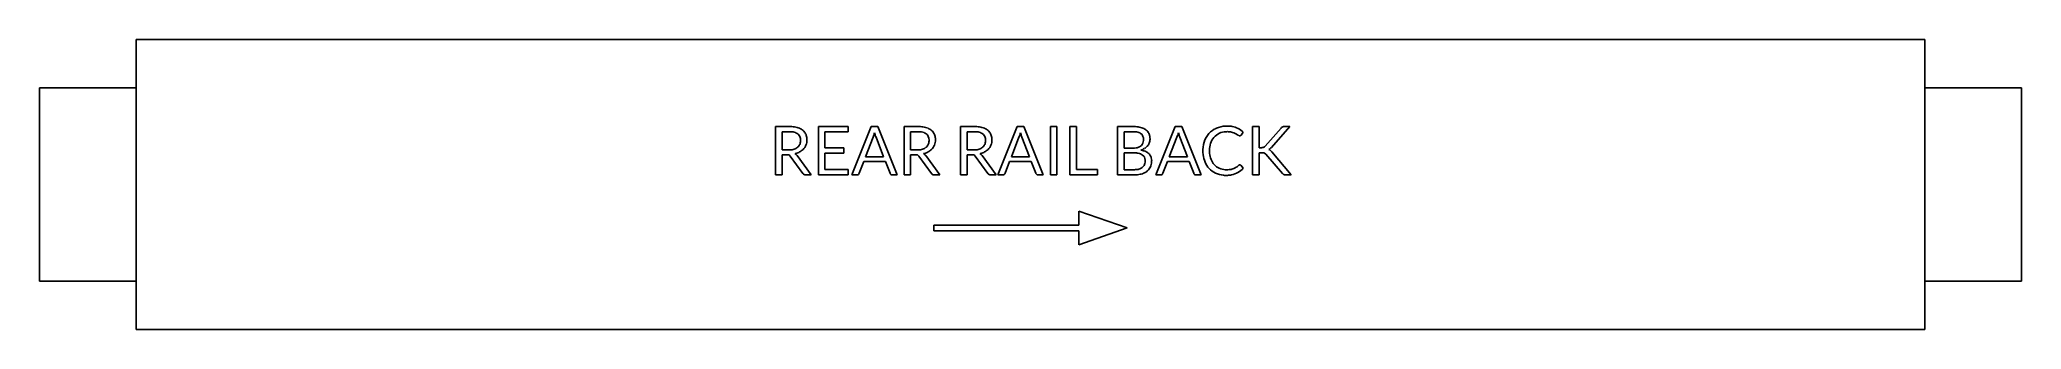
# Model space of a CAD drawing. Header units: millimetres. Extents: x 0 to 410, y 0 to 60.
import ezdxf

# ---------------------------------------------------------------- set-up
doc = ezdxf.new("R2010")
doc.units = ezdxf.units.MM
for name, color, linetype in [('LABEL', 7, 'Continuous'), ('OUTLINE', 7, 'Continuous'), ('POCKET_D15', 7, 'Continuous')]:
    doc.layers.add(name, color=color, linetype=linetype)

msp = doc.modelspace()

# ---------------------------------------------------------------- linework, layer by layer
at = {"layer": 'LABEL'}
for p, q in [((152.26, 32), (152.26, 42)), ((152.26, 42), (155.08, 42)), ((161.11, 32), (161.11, 42)), ((161.11, 42), (167.27, 42)), ((167.27, 42), (167.27, 40.9)), ((168.07, 32), (172.07, 42)), ((172.07, 42), (173.44, 42)), ((173.44, 42), (177.44, 32)), ((178.85, 32), (178.85, 42)), ((178.85, 42), (181.67, 42)), ((190.53, 32), (190.53, 42)), ((190.53, 42), (193.35, 42)), ((198.23, 32), (202.23, 42)), ((202.23, 42), (203.6, 42)), ((203.6, 42), (207.6, 32)), ((209.12, 32), (209.12, 42)), ((209.12, 42), (210.47, 42)), ((210.47, 42), (210.47, 32)), ((213.15, 32), (213.15, 42)), ((213.15, 42), (214.5, 42)), ((214.5, 42), (214.5, 33.14)), ((223.02, 32), (223.02, 42)), ((223.02, 42), (226.21, 42)), ((230.9, 32), (234.9, 42)), ((234.9, 42), (236.28, 42)), ((236.28, 42), (240.28, 32)), ((250.95, 32), (250.95, 42)), ((250.95, 42), (252.29, 42)), ((252.29, 42), (252.29, 37.62)), ((253.52, 37.91), (256.85, 41.68)), ((258.66, 42), (254.85, 37.69)), ((257.51, 42), (258.66, 42)), ((155.08, 40.93), (153.6, 40.93)), ((153.6, 40.93), (153.6, 37.16)), ((153.6, 37.16), (155.02, 37.16)), ((167.27, 40.9), (162.47, 40.9)), ((162.47, 40.9), (162.47, 37.58)), ((162.47, 37.58), (166.35, 37.58)), ((166.35, 37.58), (166.35, 36.52)), ((172.46, 39.77), (170.89, 35.71)), ((174.62, 35.71), (173.05, 39.78)), ((181.67, 40.93), (180.19, 40.93)), ((180.19, 40.93), (180.19, 37.16)), ((180.19, 37.16), (181.61, 37.16)), ((193.35, 40.93), (191.87, 40.93)), ((191.87, 40.93), (191.87, 37.16)), ((191.87, 37.16), (193.29, 37.16)), ((202.62, 39.77), (201.05, 35.71)), ((204.78, 35.71), (203.21, 39.78)), ((226.21, 40.93), (224.37, 40.93)), ((224.37, 40.93), (224.37, 37.52)), ((224.37, 37.52), (226.16, 37.52)), ((235.29, 39.77), (233.72, 35.71)), ((237.46, 35.71), (235.89, 39.78)), ((249.01, 40.84), (248.57, 40.22)), ((252.29, 37.62), (252.8, 37.62)), ((153.6, 36.17), (153.6, 32)), ((154.63, 36.17), (153.6, 36.17)), ((157.9, 32.29), (155.31, 35.86)), ((156.73, 35.97), (159.65, 32)), ((166.35, 36.52), (162.47, 36.52)), ((162.47, 36.52), (162.47, 33.1)), ((162.47, 33.1), (167.27, 33.1)), ((167.27, 33.1), (167.27, 32)), ((170.51, 34.74), (169.58, 32.32)), ((175, 34.74), (170.51, 34.74)), ((170.89, 35.71), (174.62, 35.71)), ((175.94, 32.32), (175, 34.74)), ((180.19, 36.17), (180.19, 32)), ((181.22, 36.17), (180.19, 36.17)), ((184.49, 32.29), (181.89, 35.86)), ((183.32, 35.97), (186.24, 32)), ((191.87, 36.17), (191.87, 32)), ((192.9, 36.17), (191.87, 36.17)), ((196.17, 32.29), (193.58, 35.86)), ((195, 35.97), (197.92, 32)), ((200.67, 34.74), (199.74, 32.32)), ((205.16, 34.74), (200.67, 34.74)), ((201.05, 35.71), (204.78, 35.71)), ((206.1, 32.32), (205.16, 34.74)), ((214.5, 33.14), (218.83, 33.14)), ((218.83, 33.14), (218.83, 32)), ((224.37, 36.56), (224.37, 33.07)), ((226.53, 36.56), (224.37, 36.56)), ((224.37, 33.07), (226.54, 33.07)), ((233.35, 34.74), (232.41, 32.32)), ((237.83, 34.74), (233.35, 34.74)), ((233.72, 35.71), (237.46, 35.71)), ((238.77, 32.32), (237.83, 34.74)), ((248.5, 33.97), (249.03, 33.4)), ((252.91, 36.58), (252.29, 36.58)), ((252.29, 36.58), (252.29, 32)), ((257.14, 32.29), (253.69, 36.26)), ((254.95, 36.74), (258.93, 32)), ((153.6, 32), (152.26, 32)), ((159.65, 32), (158.45, 32)), ((167.27, 32), (161.11, 32)), ((169.12, 32), (168.07, 32)), ((177.44, 32), (176.4, 32)), ((180.19, 32), (178.85, 32)), ((186.24, 32), (185.03, 32)), ((191.87, 32), (190.53, 32)), ((197.92, 32), (196.72, 32)), ((199.28, 32), (198.23, 32)), ((207.6, 32), (206.56, 32)), ((210.47, 32), (209.12, 32)), ((218.83, 32), (213.15, 32)), ((226.56, 32), (223.02, 32)), ((231.95, 32), (230.9, 32)), ((240.28, 32), (239.23, 32)), ((252.29, 32), (250.95, 32)), ((258.93, 32), (257.76, 32)), ((215, 21.6), (185, 21.6)), ((185, 21.6), (185, 20.4)), ((225, 21), (215, 24.5)), ((215, 24.5), (215, 21.6)), ((215, 17.5), (225, 21)), ((185, 20.4), (215, 20.4)), ((215, 20.4), (215, 17.5))]:
    msp.add_line(p, q, dxfattribs=at)
for centre, radius, start, end in [((155.08, 33.94), 8.06, 82.2738, 90), ((155.62, 37.93), 4.04, 66.912, 82.2738), ((156.09, 39.02), 2.85, 49.378, 66.912), ((156.54, 39.54), 2.16, 26.4233, 49.378), ((181.67, 33.94), 8.06, 82.2738, 90), ((182.21, 37.93), 4.04, 66.912, 82.2738), ((182.68, 39.02), 2.85, 49.378, 66.912), ((183.13, 39.54), 2.16, 26.4233, 49.378), ((193.35, 33.94), 8.06, 82.2738, 90), ((193.89, 37.93), 4.04, 66.912, 82.2738), ((194.36, 39.02), 2.85, 49.378, 66.912), ((194.81, 39.54), 2.16, 26.4233, 49.378), ((226.21, 34.02), 7.98, 82.4574, 90), ((226.73, 37.96), 4.01, 67.5155, 82.4574), ((227.21, 39.12), 2.75, 50.3568, 67.5155), ((227.7, 39.72), 1.98, 26.6293, 50.3568), ((245.24, 37.56), 4.47, 119.6254, 144.5996), ((245.55, 37.01), 5.09, 97.6338, 119.6254), ((245.71, 35.83), 6.28, 89.2198, 97.6338), ((245.72, 36.5), 5.61, 79.8062, 89.2198), ((245.96, 37.84), 4.26, 62.1899, 79.8062), ((245.69, 37.33), 4.83, 46.6555, 62.1899), ((257.85, 40.8), 1.34, 126.5661, 138.6522), ((257.43, 41.36), 0.632, 101.3099, 126.5661), ((257.48, 41.12), 0.879, 94.6477, 101.3099), ((257.51, 40.74), 1.26, 90, 94.6477), ((155.02, 41.25), 4.1, 270, 282.0517), ((155.08, 35.39), 5.54, 85.8797, 90), ((155.21, 37.15), 3.78, 79.8434, 85.8797), ((155.35, 37.95), 2.97, 69.6942, 79.8434), ((155.42, 39.4), 2.2, 282.0517, 304.296), ((155.78, 39.1), 1.73, 52.4314, 69.6942), ((155.69, 39), 1.71, 304.296, 329.1195), ((155.97, 39.34), 1.43, 15.8966, 52.4314), ((155.8, 39.48), 3.09, 293.8765, 308.8795), ((155.57, 39.07), 1.86, 329.1195, 352.0232), ((155.19, 39.12), 2.24, 352.0232, 15.8966), ((156.07, 39.15), 2.66, 308.8795, 332.5326), ((155.98, 39.19), 2.77, 332.5326, 355.3331), ((156.2, 39.37), 2.54, 8.6558, 26.4233), ((155.35, 39.25), 3.4, 355.3331, 8.6558), ((166.86, 41.93), 6, 338.9625, 343.7029), ((151.24, 46.49), 22.27, 343.7029, 344.9816), ((183.95, 43.63), 11.56, 194.5345, 196.9864), ((178.12, 41.85), 5.47, 196.9864, 202.1663), ((181.61, 41.25), 4.1, 270, 282.0517), ((181.67, 35.39), 5.54, 85.8797, 90), ((181.8, 37.15), 3.78, 79.8434, 85.8797), ((181.94, 37.95), 2.97, 69.6942, 79.8434), ((182, 39.4), 2.2, 282.0517, 304.296), ((182.37, 39.1), 1.73, 52.4314, 69.6942), ((182.28, 39), 1.71, 304.296, 329.1195), ((182.55, 39.34), 1.43, 15.8966, 52.4314), ((182.39, 39.48), 3.09, 293.8765, 308.8795), ((182.15, 39.07), 1.86, 329.1195, 352.0232), ((181.78, 39.12), 2.24, 352.0232, 15.8966), ((182.66, 39.15), 2.66, 308.8795, 332.5326), ((182.57, 39.19), 2.77, 332.5326, 355.3331), ((182.79, 39.37), 2.54, 8.6558, 26.4233), ((181.94, 39.25), 3.4, 355.3331, 8.6558), ((193.29, 41.25), 4.1, 270, 282.0517), ((193.35, 35.39), 5.54, 85.8797, 90), ((193.48, 37.15), 3.78, 79.8434, 85.8797), ((193.62, 37.95), 2.97, 69.6942, 79.8434), ((193.69, 39.4), 2.2, 282.0517, 304.296), ((194.05, 39.1), 1.73, 52.4314, 69.6942), ((193.96, 39), 1.71, 304.296, 329.1195), ((194.23, 39.34), 1.43, 15.8966, 52.4314), ((194.07, 39.48), 3.09, 293.8765, 308.8795), ((193.84, 39.07), 1.86, 329.1195, 352.0232), ((193.46, 39.12), 2.24, 352.0232, 15.8966), ((194.34, 39.15), 2.66, 308.8795, 332.5326), ((194.25, 39.19), 2.77, 332.5326, 355.3331), ((194.47, 39.37), 2.54, 8.6558, 26.4233), ((193.62, 39.25), 3.4, 355.3331, 8.6558), ((197.02, 41.93), 6, 338.9625, 343.7029), ((181.4, 46.49), 22.27, 343.7029, 344.9816), ((214.11, 43.63), 11.56, 194.5345, 196.9864), ((208.28, 41.85), 5.47, 196.9864, 202.1663), ((226.16, 41.84), 4.32, 270, 279.4036), ((226.21, 35.34), 5.59, 86.112, 90), ((226.34, 37.24), 3.69, 80.2307, 86.112), ((226.48, 39.89), 2.34, 279.4036, 296.6801), ((226.47, 38.03), 2.89, 71.4407, 80.2307), ((226.88, 39.24), 1.61, 55.7542, 71.4407), ((226.78, 39.3), 1.69, 296.6801, 314.6435), ((227.09, 39.55), 1.24, 29.9161, 55.7542), ((226.78, 40.61), 3.63, 287.1619, 299.1201), ((226.91, 32.37), 4.86, 70.2686, 78.8305), ((227.03, 39.05), 1.33, 314.6435, 337.3354), ((226.77, 39.37), 1.6, 9.8658, 29.9161), ((226.67, 39.2), 1.72, 337.3354, 356.0622), ((226.05, 39.24), 2.34, 356.0622, 9.8658), ((227.34, 39.62), 2.49, 299.1201, 316.4783), ((227.63, 34.38), 2.73, 55.0952, 70.2686), ((227.61, 39.36), 2.12, 316.4783, 338.636), ((227.42, 39.57), 2.29, 11.0247, 26.6293), ((227.53, 39.39), 2.2, 338.636, 360), ((226.48, 39.39), 3.25, 360, 11.0247), ((229.69, 41.93), 6, 338.9625, 343.7029), ((214.08, 46.49), 22.27, 343.7029, 344.9816), ((246.78, 43.63), 11.56, 194.5345, 196.9864), ((240.95, 41.85), 5.47, 196.9864, 202.1663), ((247.27, 36.97), 6.61, 168.8031, 186.8986), ((245.6, 37.3), 4.91, 144.5996, 168.8031), ((247.61, 36.97), 5.57, 167.49, 182.114), ((245.83, 37.37), 3.74, 145.8939, 167.49), ((245.41, 37.65), 3.23, 120.6934, 145.8939), ((245.58, 37.36), 3.58, 97.8319, 120.6934), ((245.7, 36.49), 4.45, 86.8433, 97.8319), ((245.72, 36.91), 4.03, 74.7167, 86.8433), ((245.99, 37.87), 3.03, 63.6215, 74.7167), ((245.6, 37.08), 3.91, 55.008, 63.6215), ((313.06, 133.47), 113.74, 235.008, 235.1504), ((248.29, 40.44), 0.378, 235.1504, 276.1829), ((248.3, 40.34), 0.277, 276.1829, 306.3451), ((248.19, 40.48), 0.454, 306.3451, 325.008), ((252.8, 39.09), 1.47, 270, 281.8752), ((252.97, 38.31), 0.676, 281.8752, 307.4054), ((252.85, 38.47), 0.87, 307.4054, 313.9535), ((252.67, 38.65), 1.13, 313.9535, 318.9909), ((253.78, 38.34), 1.22, 295.4633, 312.3068), ((254, 36.29), 0.994, 48.3576, 72.1811), ((251.97, 40.32), 3.9, 312.3068, 317.6026), ((252.65, 34.78), 3.02, 40.4261, 48.3576), ((154.63, 34.23), 1.94, 86.3823, 90), ((154.68, 35.06), 1.11, 80.0738, 86.3823), ((154.77, 35.58), 0.583, 53.7588, 80.0738), ((154.62, 35.37), 0.839, 35.3112, 53.7588), ((155.34, 40.52), 4.24, 282.8937, 293.8765), ((155.66, 35.32), 1.24, 45.405, 59.7436), ((155.33, 34.99), 1.71, 34.992, 45.405), ((181.22, 34.23), 1.94, 86.3823, 90), ((181.27, 35.06), 1.11, 80.0738, 86.3823), ((181.36, 35.58), 0.583, 53.7588, 80.0738), ((181.21, 35.37), 0.839, 35.3112, 53.7588), ((181.93, 40.52), 4.24, 282.8937, 293.8765), ((182.25, 35.32), 1.24, 45.405, 59.7436), ((181.91, 34.99), 1.71, 34.992, 45.405), ((192.9, 34.23), 1.94, 86.3823, 90), ((192.95, 35.06), 1.11, 80.0738, 86.3823), ((193.04, 35.58), 0.583, 53.7588, 80.0738), ((192.89, 35.37), 0.839, 35.3112, 53.7588), ((193.61, 40.52), 4.24, 282.8937, 293.8765), ((193.93, 35.32), 1.24, 45.405, 59.7436), ((193.6, 34.99), 1.71, 34.992, 45.405), ((226.53, 31.5), 5.05, 85.7076, 90), ((226.54, 37.24), 4.17, 270, 279.7864), ((226.65, 33.13), 3.42, 79.3652, 85.7076), ((226.88, 35.25), 2.15, 279.7864, 298.6309), ((226.79, 33.88), 2.66, 68.6411, 79.3652), ((227.19, 34.89), 1.57, 50.5916, 68.6411), ((227.14, 34.78), 1.61, 298.6309, 317.7536), ((227.26, 34.98), 1.46, 27.0641, 50.5916), ((227.27, 34.66), 1.43, 317.7536, 339.2459), ((227.15, 34.92), 1.58, 5.3295, 27.0641), ((226.81, 34.83), 1.92, 339.2459, 353.1652), ((226.54, 34.87), 2.2, 353.1652, 5.3295), ((227.51, 34.73), 2.54, 306.7857, 329.5343), ((228.02, 34.93), 2.06, 35.6094, 55.0952), ((228.13, 35.01), 1.92, 14.682, 35.6094), ((227.44, 34.77), 2.62, 329.5343, 351.5929), ((227.62, 34.88), 2.45, 1.583, 14.682), ((226.85, 34.86), 3.21, 351.5929, 1.583), ((246.48, 36.87), 5.81, 186.8986, 202.6114), ((245.3, 36.38), 4.53, 202.6114, 222.6847), ((245.06, 36.16), 4.21, 222.6847, 245.2634), ((247.15, 36.95), 5.11, 182.114, 196.5644), ((245.8, 36.55), 3.7, 196.5644, 216.4268), ((245.34, 36.22), 3.13, 216.4268, 239.8555), ((245.45, 36.39), 3.34, 239.8555, 261.8699), ((245.53, 36.97), 3.92, 261.8699, 270.3208), ((245.52, 38.98), 5.93, 270.3208, 275.9197), ((245.74, 36.82), 3.76, 275.9197, 287.3674), ((246.05, 35.83), 2.71, 287.3674, 303.1579), ((245.4, 36.82), 3.91, 303.1579, 308.0497), ((244.68, 37.74), 5.07, 308.0497, 311.8202), ((245.82, 36.16), 4.24, 299.72, 319.2142), ((248.36, 33.62), 0.454, 107.9283, 131.4237), ((248.3, 33.82), 0.246, 65.8545, 107.9283), ((248.28, 33.78), 0.283, 53.9052, 65.8545), ((248.23, 33.71), 0.381, 45, 53.9052), ((252.91, 33.62), 2.95, 86.1678, 90), ((253.04, 35.67), 0.902, 73.664, 86.1678), ((253.13, 35.95), 0.607, 50.8047, 73.664), ((252.44, 35.11), 1.69, 42.5104, 50.8047), ((158.49, 32.65), 0.693, 211.373, 214.7522), ((158.44, 32.61), 0.631, 214.7522, 218.4645), ((158.37, 32.56), 0.542, 218.4645, 248.0512), ((158.45, 32.74), 0.738, 248.0512, 270), ((169.12, 32.48), 0.483, 270, 305.2885), ((169.1, 32.51), 0.512, 305.2885, 338.7495), ((176.5, 32.55), 0.607, 201.8014, 212.0274), ((176.44, 32.51), 0.54, 212.0274, 223.5057), ((176.36, 32.43), 0.425, 223.5057, 249.2639), ((176.4, 32.53), 0.531, 249.2639, 270), ((185.08, 32.65), 0.693, 211.373, 214.7522), ((185.03, 32.61), 0.631, 214.7522, 218.4645), ((184.96, 32.56), 0.542, 218.4645, 248.0512), ((185.03, 32.74), 0.738, 248.0512, 270), ((196.76, 32.65), 0.693, 211.373, 214.7522), ((196.71, 32.61), 0.631, 214.7522, 218.4645), ((196.64, 32.56), 0.542, 218.4645, 248.0512), ((196.72, 32.74), 0.738, 248.0512, 270), ((199.28, 32.48), 0.483, 270, 305.2885), ((199.26, 32.51), 0.512, 305.2885, 338.7495), ((206.66, 32.55), 0.607, 201.8014, 212.0274), ((206.6, 32.51), 0.54, 212.0274, 223.5057), ((206.52, 32.43), 0.425, 223.5057, 249.2639), ((206.56, 32.53), 0.531, 249.2639, 270), ((226.56, 38.55), 6.55, 270, 272.6362), ((226.6, 37.57), 5.57, 272.6362, 275.7396), ((226.69, 36.72), 4.71, 275.7396, 288.0251), ((227.2, 35.15), 3.07, 288.0251, 306.7857), ((231.95, 32.48), 0.483, 270, 305.2885), ((231.93, 32.51), 0.512, 305.2885, 338.7495), ((239.33, 32.55), 0.607, 201.8014, 212.0274), ((239.28, 32.51), 0.54, 212.0274, 223.5057), ((239.19, 32.43), 0.425, 223.5057, 249.2639), ((239.23, 32.53), 0.531, 249.2639, 270), ((245.34, 36.77), 4.87, 245.2634, 264.8274), ((245.47, 38.19), 6.31, 264.8274, 272.46), ((245.49, 37.75), 5.86, 272.46, 280.6711), ((245.77, 36.25), 4.34, 280.6711, 299.72), ((259.35, 34.25), 2.96, 221.6335, 223.2118), ((259.1, 34.01), 2.61, 223.2118, 225), ((257.61, 32.53), 0.509, 225, 255.3202), ((257.76, 33.07), 1.07, 255.3202, 270)]:
    msp.add_arc(centre, radius, start, end, dxfattribs=at)
at = {"layer": 'OUTLINE'}
for p, q in [((20, 60), (390, 60)), ((20, 50), (20, 60)), ((390, 60), (390, 50)), ((0, 10), (0, 50)), ((0, 50), (20, 50)), ((390, 50), (410, 50)), ((410, 50), (410, 10)), ((20, 10), (0, 10)), ((20, 0), (20, 10)), ((410, 10), (390, 10)), ((390, 10), (390, 0)), ((390, 0), (20, 0))]:
    msp.add_line(p, q, dxfattribs=at)
at = {"layer": 'POCKET_D15'}
for p, q in [((20, 50), (0, 50)), ((0, 50), (0, 10)), ((20, 10), (20, 50)), ((410, 50), (390, 50)), ((390, 50), (390, 10)), ((410, 10), (410, 50)), ((0, 10), (20, 10)), ((390, 10), (410, 10))]:
    msp.add_line(p, q, dxfattribs=at)

doc.saveas('drawing.dxf')
